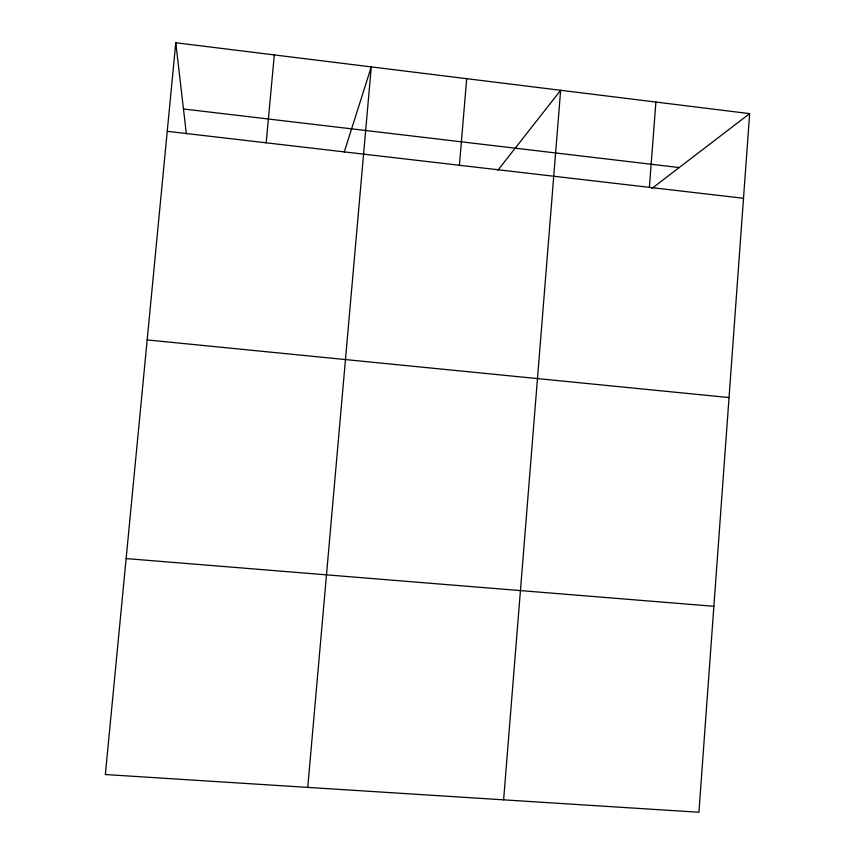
<?xml version="1.0" encoding="UTF-8"?>
<svg xmlns="http://www.w3.org/2000/svg" width="855" height="855" viewBox="0 0 855 855"><rect width="100%" height="100%" fill="white"/><g stroke="black" fill="none" stroke-linecap="round" stroke-linejoin="round"><path stroke-width="1.28" d="M749.653 113.63L698.92 812.25L105.347 774.534L175.767 42.75L749.653 113.63L651.959 188.399M649.383 187.341L655.903 102.044M503.616 799.842L560.645 90.288L497.984 170.113M459.413 165.272L466.702 78.681M307.747 787.391L371.273 66.893L344.244 152.03M266.204 142.817L274.295 54.923M126.123 558.582L713.882 606.291M147.167 339.927L729.037 397.564M167.238 131.317L743.508 198.285M183.462 108.97L679.191 167.559M175.767 42.75L186.337 133.679"/></g></svg>
